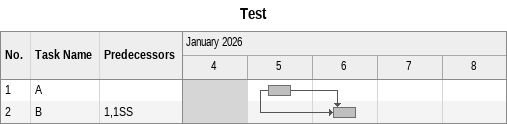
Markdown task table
Test

| ID | Task | Start | Finish | Predecessors |
|---|---|---|---|---|
| 1 | A | 2026-01-05 | 2026-01-05 |  |
| 2 | B | 2026-01-06 | 2026-01-06 | 1, 1SS |
